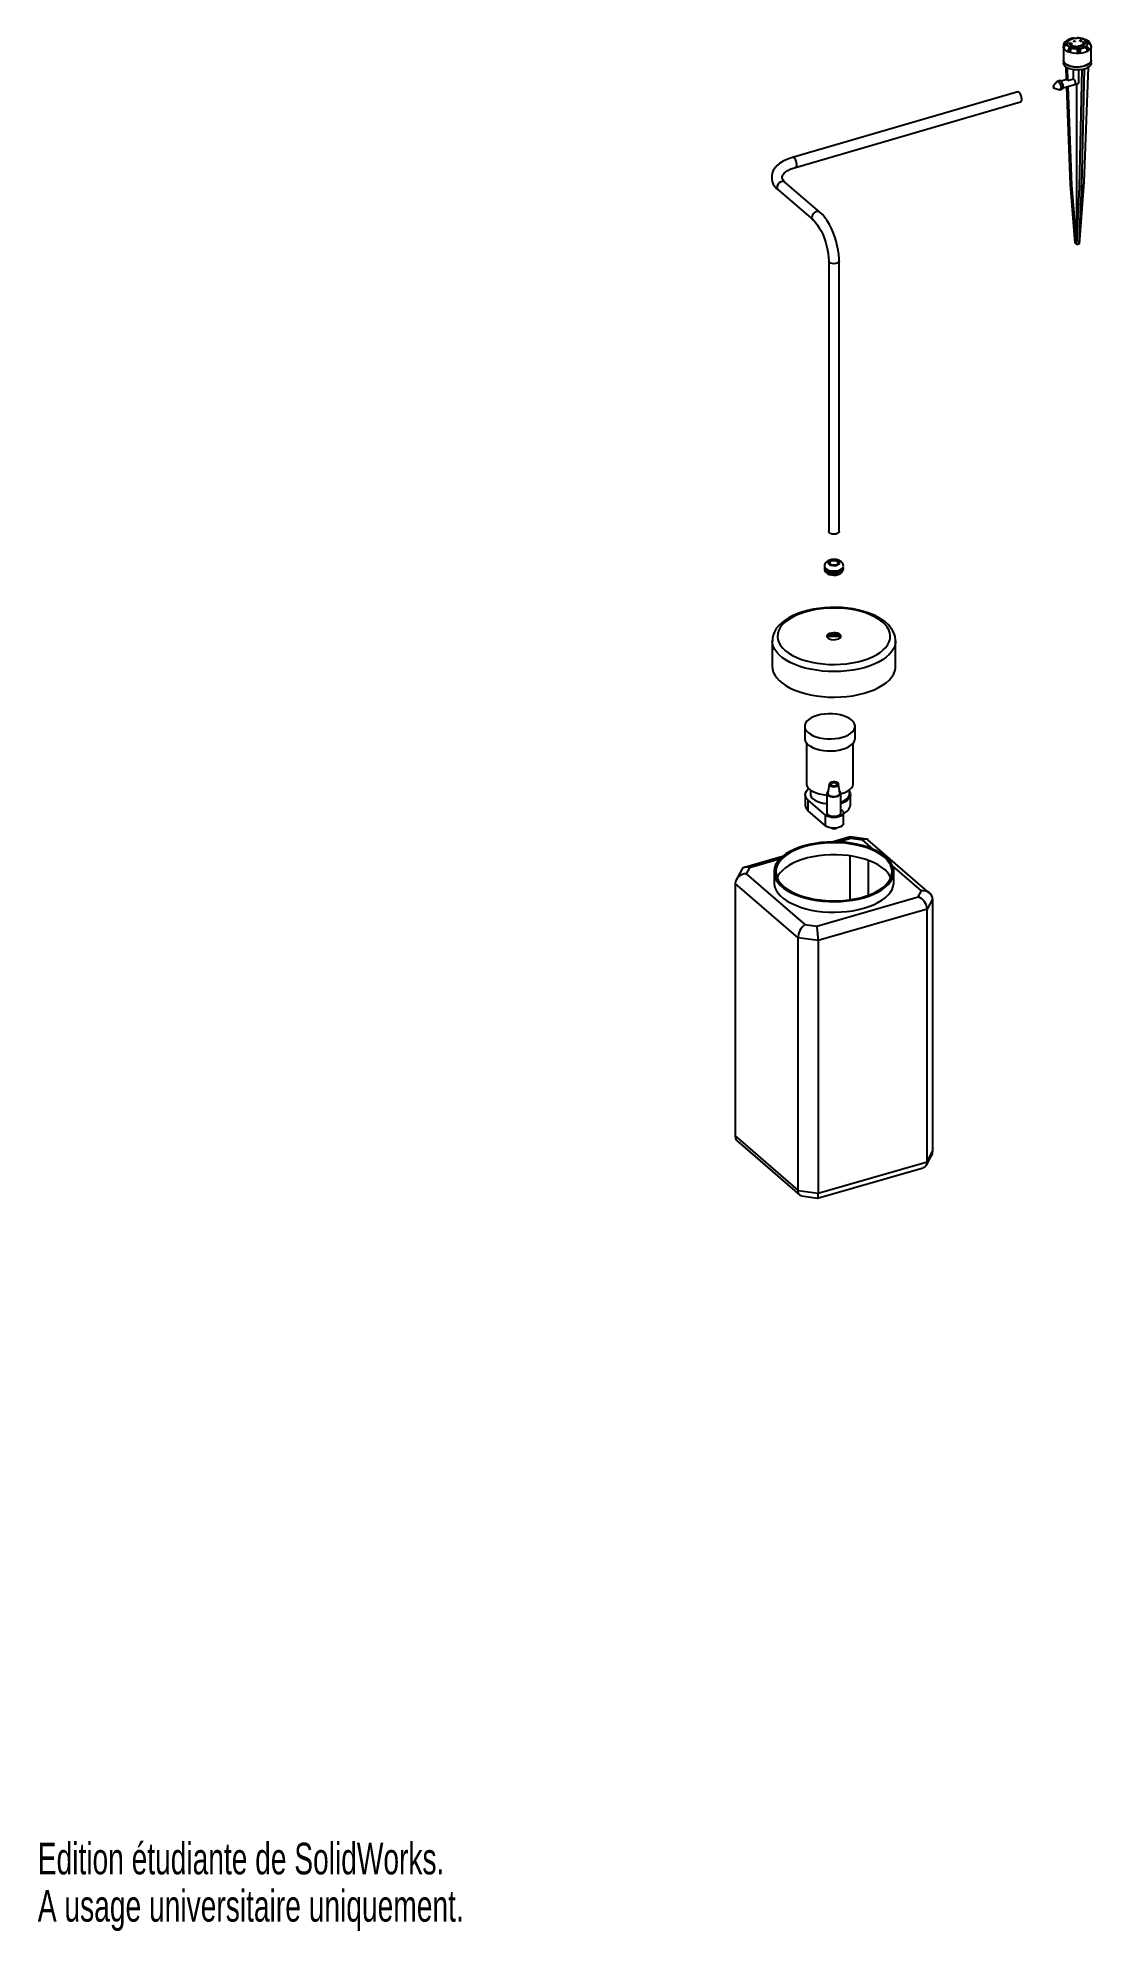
# Model space of a CAD drawing. Extents: x 0 to 121, y 0 to 218.
import ezdxf
from ezdxf.enums import TextEntityAlignment as Align

# ---------------------------------------------------------------- set-up
doc = ezdxf.new("R2010")
doc.units = 0
doc.layers.get('0').update_dxf_attribs({"linetype": 'CONTINUOUS'})

msp = doc.modelspace()

# ---------------------------------------------------------------- linework, layer by layer
at = {"color": 7, "linetype": 'CONTINUOUS'}
for p, q in [((118.17, 217.21), (118.17, 215.65)), ((118.32, 217.26), (118.18, 217.26)), ((118.48, 217.38), (118.37, 217.37)), ((118.37, 217.31), (118.37, 217.37)), ((118.48, 217.38), (118.48, 217.54)), ((118.66, 217.87), (118.85, 218)), ((118.8, 216.78), (118.68, 216.7)), ((118.79, 217.53), (118.95, 217.63)), ((118.9, 217.53), (118.79, 217.53)), ((118.79, 217.53), (118.79, 217.49)), ((118.9, 217.5), (118.79, 217.49)), ((118.87, 216.93), (118.8, 216.88)), ((118.8, 216.78), (118.8, 216.88)), ((119.12, 216.99), (118.87, 217.09)), ((118.87, 216.93), (118.87, 217.09)), ((119.03, 216.86), (118.87, 216.93)), ((118.9, 217.53), (118.9, 217.5)), ((118.95, 217.63), (119.15, 217.55)), ((119.15, 217.55), (119.04, 217.54)), ((119.15, 217.52), (119.05, 217.51)), ((119.15, 217.55), (119.15, 217.52)), ((119.53, 217.85), (119.34, 217.84)), ((119.34, 217.84), (119.35, 217.81)), ((119.34, 217.84), (119.34, 217.8)), ((119.34, 217.8), (119.35, 217.77)), ((119.54, 217.82), (119.35, 217.81)), ((119.35, 217.81), (119.35, 217.77)), ((119.54, 217.78), (119.35, 217.77)), ((119.53, 217.85), (119.54, 217.82)), ((119.54, 217.82), (119.54, 217.78)), ((120.1, 216.76), (119.78, 216.74)), ((119.88, 217.17), (119.88, 217.13)), ((120.06, 217.85), (120.06, 217.89)), ((120.12, 217.89), (120.06, 217.89)), ((120.06, 217.89), (120.06, 217.85)), ((120.13, 217.86), (120.06, 217.85)), ((120.06, 217.82), (120.06, 217.85)), ((120.06, 217.85), (120.06, 217.82)), ((120.13, 217.82), (120.06, 217.82)), ((120.1, 216.76), (120.1, 216.93)), ((120.11, 216.71), (120.1, 216.76)), ((120.18, 217.93), (120.11, 217.92)), ((120.11, 217.92), (120.12, 217.89)), ((120.11, 217.92), (120.11, 217.89)), ((120.11, 216.71), (120.11, 216.6)), ((120.14, 216.51), (120.11, 216.6)), ((120.13, 217.86), (120.14, 217.83)), ((120.13, 217.86), (120.13, 217.82)), ((120.13, 217.82), (120.14, 217.79)), ((120.21, 217.83), (120.14, 217.83)), ((120.14, 217.83), (120.14, 217.79)), ((120.21, 217.8), (120.14, 217.79)), ((120.18, 217.93), (120.19, 217.89)), ((120.26, 217.9), (120.19, 217.89)), ((120.27, 217.87), (120.2, 217.86)), ((120.2, 217.86), (120.21, 217.83)), ((120.27, 217.83), (120.21, 217.83)), ((120.21, 217.83), (120.21, 217.8)), ((120.27, 217.87), (120.26, 217.9)), ((120.27, 217.87), (120.27, 217.83)), ((120.53, 217.73), (120.38, 217.63)), ((120.38, 217.63), (120.48, 217.64)), ((120.38, 217.63), (120.38, 217.6)), ((120.38, 217.6), (120.48, 217.61)), ((120.42, 218.11), (120.67, 218.01)), ((120.48, 217.64), (120.48, 217.61)), ((120.48, 217.61), (120.49, 217.58)), ((120.73, 217.66), (120.53, 217.73)), ((120.62, 217.65), (120.73, 217.66)), ((120.63, 217.62), (120.73, 217.62)), ((120.63, 217.56), (120.63, 217.59)), ((120.88, 217.23), (120.69, 217.1)), ((120.73, 217.66), (120.73, 217.62)), ((120.88, 217.06), (120.8, 217)), ((120.88, 217.06), (120.88, 217.23)), ((120.97, 217.03), (120.88, 217.06)), ((120.97, 217.03), (120.97, 216.92)), ((121.13, 216.86), (120.97, 216.92)), ((121.13, 217.56), (121.07, 217.55)), ((121.32, 217.47), (121.26, 217.46)), ((121.36, 217.28), (121.34, 217.38)), ((121.37, 215.65), (121.37, 217.21)), ((118.17, 215.65), (118.17, 215.31)), ((118.54, 213.39), (118.49, 214.83)), ((118.7, 213.26), (118.65, 214.74)), ((119.35, 213.44), (119.35, 214.53)), ((119.92, 214.51), (119.92, 212.94)), ((120.03, 201.06), (120.33, 214.56)), ((120.31, 201.14), (120.61, 214.63)), ((121.03, 214.82), (120.54, 201.58)), ((121.37, 215.31), (121.37, 215.65)), ((112.91, 211.98), (86.98, 204.44)), ((117.45, 213.17), (117, 212.63)), ((117.05, 212.46), (117.72, 212.24)), ((117.76, 213.28), (117.5, 213.2)), ((117.78, 212.24), (118.04, 212.32)), ((118.54, 213.4), (117.92, 213.22)), ((118.14, 212.45), (119.74, 212.92)), ((119, 201.32), (118.57, 212.58)), ((119.35, 213.44), (118.7, 213.26)), ((119.16, 201.18), (118.73, 212.62)), ((119.71, 194.41), (119.71, 212.91)), ((87.31, 203.29), (113.25, 210.83)), ((90.11, 198.13), (86.09, 201.59)), ((119, 201.32), (119.16, 201.18)), ((119.55, 194.55), (119, 201.32)), ((119.71, 194.41), (119.16, 201.18)), ((119.71, 194.41), (120.03, 201.06)), ((120.54, 201.58), (119.99, 194.49)), ((119.99, 194.49), (120.31, 201.14)), ((120.03, 201.06), (120.31, 201.14)), ((85.31, 200.68), (89.33, 197.22)), ((119.55, 194.55), (119.71, 194.41)), ((119.71, 194.41), (119.99, 194.49)), ((91.13, 192.48), (91.13, 161.3)), ((92.33, 161.3), (92.33, 192.48)), ((84.63, 148.72), (84.63, 145.77)), ((98.83, 145.77), (98.83, 148.72)), ((88.37, 138.86), (88.37, 137.47)), ((94.17, 137.47), (94.17, 138.86)), ((88.57, 136.94), (88.57, 132.27)), ((93.97, 132.27), (93.97, 136.94)), ((88.43, 130.99), (88.43, 129.78)), ((89.02, 131.53), (89.02, 131.06)), ((90.93, 131.14), (90.93, 128.88)), ((91.18, 132.2), (91.03, 131.16)), ((92.43, 131.16), (92.28, 132.2)), ((92.53, 128.88), (92.53, 131.14)), ((93.52, 131.06), (93.52, 131.53)), ((93.63, 129.78), (93.63, 130.99)), ((90.78, 128.61), (88.78, 130.34)), ((88.78, 129.13), (88.78, 130.34)), ((90.78, 127.4), (88.78, 129.13)), ((92.53, 129.29), (92.68, 129.16)), ((92.83, 127.67), (92.83, 128.88)), ((90.78, 127.4), (90.78, 128.61)), ((93.61, 126.11), (91.66, 125.54)), ((95.47, 125.86), (93.62, 126.11)), ((95.07, 125.74), (93.7, 125.93)), ((102.79, 119.6), (95.66, 125.77)), ((81.07, 122.3), (80.47, 121.18)), ((85.79, 123.85), (81.44, 122.59)), ((82.01, 122.55), (81.64, 121.87)), ((93.56, 123.93), (93.56, 118.87)), ((95.73, 119.41), (95.73, 123.4)), ((87.61, 114.47), (80.36, 120.75)), ((80.36, 120.75), (80.36, 91.65)), ((81.64, 121.87), (88.4, 116.02)), ((84.83, 122.09), (84.83, 120.88)), ((98.63, 120.88), (98.63, 122.09)), ((89.76, 115.84), (101.45, 119.21)), ((101.45, 119.21), (101.82, 119.9)), ((103.11, 118.94), (102.49, 117.78)), ((103.11, 118.94), (103.11, 89.84)), ((88.4, 116.02), (89.76, 115.84)), ((102.49, 117.78), (89.93, 114.16)), ((102.49, 88.68), (102.49, 117.78)), ((89.93, 114.16), (87.61, 114.47)), ((87.61, 85.37), (87.61, 114.47)), ((89.93, 114.16), (89.93, 85.06)), ((80.36, 91.65), (87.61, 85.37)), ((80.67, 90.99), (87.8, 84.81)), ((102.49, 88.68), (103.11, 89.84)), ((89.85, 84.48), (102.03, 87.99)), ((89.93, 85.06), (102.49, 88.68)), ((102.4, 88.29), (102.99, 89.41)), ((87.61, 85.37), (89.93, 85.06)), ((87.99, 84.73), (89.85, 84.48))]:
    msp.add_line(p, q, dxfattribs=at)
at = {"color": 8, "linetype": 'CONTINUOUS'}
for p, q in [((93.7, 125.93), (92.34, 125.53)), ((96.29, 124.68), (95.07, 125.74)), ((85.48, 123.55), (82.01, 122.55)), ((101.82, 119.9), (98.5, 122.77))]:
    msp.add_line(p, q, dxfattribs=at)
for points in [[(119.98, 216.42), (119.64, 216.41), (119.3, 216.45), (118.98, 216.52), (118.7, 216.62), (118.47, 216.75), (118.3, 216.9), (118.2, 217.06), (118.17, 217.2)], [(121.37, 217.21), (121.36, 217.1), (121.27, 216.93), (121.12, 216.78), (120.9, 216.65), (120.63, 216.54), (120.32, 216.46), (119.98, 216.42)], [(87.45, 203.61), (87.43, 203.8), (87.38, 204), (87.3, 204.19), (87.2, 204.33), (87.09, 204.42), (87, 204.45), (86.98, 204.44)], [(86.09, 201.59), (85.96, 201.66), (85.79, 201.67), (85.61, 201.62), (85.44, 201.51), (85.3, 201.35), (85.21, 201.17), (85.18, 200.98), (85.21, 200.81), (85.3, 200.68), (85.31, 200.68)], [(90.11, 198.13), (89.98, 198.2), (89.81, 198.21), (89.63, 198.16), (89.46, 198.05), (89.32, 197.89), (89.23, 197.71), (89.2, 197.52), (89.23, 197.35), (89.32, 197.22), (89.33, 197.22)], [(92.33, 192.48), (92.32, 192.43), (92.25, 192.33), (92.12, 192.25), (91.94, 192.2), (91.73, 192.18), (91.53, 192.2), (91.35, 192.25), (91.21, 192.33), (91.14, 192.43), (91.13, 192.48)], [(91.1, 145.18), (90.4, 145.23), (89.71, 145.32), (89.05, 145.43), (88.41, 145.58), (87.8, 145.76), (87.23, 145.97), (86.7, 146.21), (86.23, 146.48), (85.81, 146.76), (85.45, 147.06), (85.15, 147.39), (84.92, 147.72), (84.75, 148.06), (84.66, 148.41), (84.63, 148.73)], [(98.83, 148.73), (98.82, 148.49), (98.74, 148.14), (98.59, 147.8), (98.37, 147.46), (98.09, 147.13), (97.74, 146.83), (97.33, 146.54), (96.87, 146.27), (96.36, 146.03), (95.8, 145.81), (95.2, 145.62), (94.56, 145.46), (93.9, 145.34), (93.22, 145.25), (92.52, 145.19), (91.81, 145.17), (91.1, 145.18)]]:
    msp.add_lwpolyline(points, dxfattribs=at)
at = {"color": 7, "linetype": 'CONTINUOUS'}
for points in [[(118.52, 217.39), (118.5, 217.47), (118.48, 217.54)], [(119.93, 216.96), (120.22, 217), (120.48, 217.08), (120.7, 217.18), (120.86, 217.31), (120.95, 217.45), (120.97, 217.6), (120.91, 217.75), (120.78, 217.88), (120.59, 218), (120.34, 218.09), (120.06, 218.14), (119.76, 218.16), (119.46, 218.14), (119.18, 218.08), (118.94, 217.99), (118.75, 217.88), (118.63, 217.74), (118.57, 217.59), (118.59, 217.44), (118.69, 217.3), (118.85, 217.17), (119.07, 217.07), (119.34, 217), (119.63, 216.96), (119.93, 216.96)], [(118.9, 217.53), (118.94, 217.45), (119.01, 217.37), (119.11, 217.31), (119.23, 217.25), (119.38, 217.2), (119.54, 217.18), (119.71, 217.16), (119.88, 217.17)], [(118.9, 217.5), (118.94, 217.42), (119.01, 217.34), (119.11, 217.27), (119.23, 217.21), (119.38, 217.17), (119.54, 217.14), (119.71, 217.13), (119.88, 217.13)], [(119.04, 217.54), (119.07, 217.47), (119.13, 217.41), (119.22, 217.35), (119.32, 217.3), (119.44, 217.27), (119.58, 217.24), (119.72, 217.23), (119.86, 217.24)], [(119.43, 218.19), (119.44, 218.18), (119.44, 218.17)], [(119.44, 218.17), (119.6, 218.19), (119.76, 218.19)], [(119.76, 218.19), (119.75, 218.21), (119.75, 218.21)], [(120.1, 216.93), (119.94, 216.92), (119.78, 216.91)], [(120.48, 217.64), (120.49, 217.57), (120.47, 217.5), (120.42, 217.43), (120.34, 217.37), (120.24, 217.32), (120.13, 217.28), (120, 217.25), (119.86, 217.24)], [(120.62, 217.65), (120.63, 217.57), (120.6, 217.48), (120.54, 217.4), (120.45, 217.33), (120.34, 217.27), (120.2, 217.22), (120.04, 217.18), (119.88, 217.17)], [(120.63, 217.56), (120.63, 217.53), (120.6, 217.45), (120.54, 217.37), (120.45, 217.3), (120.34, 217.23), (120.2, 217.18), (120.04, 217.15), (119.88, 217.13)], [(120.58, 218.05), (120.58, 218.05), (120.52, 218.1), (120.45, 218.11), (120.42, 218.11)], [(120.67, 218.01), (120.75, 218.01), (120.77, 218)], [(120.97, 217.04), (120.95, 216.94), (120.93, 216.89)], [(121.02, 217.71), (121.04, 217.64), (121.06, 217.56)], [(121.37, 217.21), (121.37, 217.23), (121.36, 217.28)], [(118.17, 215.65), (118.2, 215.5), (118.3, 215.34), (118.47, 215.19), (118.7, 215.06), (118.98, 214.96), (119.3, 214.89), (119.64, 214.86), (119.98, 214.86)], [(121.37, 215.65), (121.37, 215.6), (121.31, 215.43), (121.17, 215.27), (120.97, 215.13), (120.72, 215.01), (120.42, 214.92), (120.09, 214.87), (119.75, 214.85), (119.4, 214.87), (119.08, 214.93), (118.78, 215.02), (118.54, 215.14), (118.35, 215.29), (118.22, 215.45), (118.17, 215.62), (118.17, 215.65)], [(121.37, 215.31), (121.37, 215.25), (121.31, 215.08), (121.17, 214.92), (120.97, 214.78), (120.72, 214.66), (120.42, 214.58), (120.09, 214.52), (119.75, 214.51), (119.4, 214.53), (119.08, 214.59), (118.78, 214.68), (118.54, 214.8), (118.35, 214.94), (118.22, 215.1), (118.17, 215.28), (118.17, 215.31)], [(119.98, 214.86), (120.32, 214.9), (120.63, 214.98), (120.9, 215.09), (121.12, 215.22), (121.27, 215.38), (121.36, 215.54), (121.37, 215.65)], [(113.38, 211.15), (113.36, 211.34), (113.31, 211.54), (113.23, 211.73), (113.13, 211.87), (113.03, 211.96), (112.93, 211.99), (112.91, 211.98)], [(116.99, 212.59), (116.99, 212.55), (117.01, 212.52), (117.02, 212.49), (117.04, 212.46), (117.06, 212.45), (117.07, 212.46), (117.08, 212.48), (117.09, 212.51), (117.08, 212.54), (117.07, 212.58), (117.06, 212.61), (117.04, 212.63), (117.02, 212.64), (117.01, 212.63), (116.99, 212.62), (116.99, 212.59)], [(117.45, 213.17), (117.47, 213.18), (117.55, 213.21), (117.64, 213.16), (117.74, 213.04), (117.82, 212.88), (117.88, 212.69), (117.9, 212.51), (117.88, 212.36), (117.82, 212.26), (117.74, 212.24), (117.72, 212.24)], [(118.04, 212.32), (118.08, 212.34), (118.14, 212.43), (118.16, 212.58), (118.14, 212.76), (118.08, 212.95), (118, 213.12), (117.9, 213.23), (117.81, 213.28), (117.76, 213.28)], [(119.56, 212.95), (119.58, 213.03), (119.58, 213.13), (119.54, 213.21), (119.45, 213.33), (119.35, 213.44)], [(86.98, 204.44), (86.73, 204.36), (86.29, 204.19), (85.88, 203.99), (85.51, 203.76), (85.19, 203.49), (84.93, 203.19), (84.75, 202.91), (84.63, 202.62), (84.57, 202.29), (84.57, 201.97), (84.63, 201.66), (84.75, 201.36), (84.93, 201.08), (85.17, 200.81), (85.31, 200.68)], [(86.09, 201.59), (86, 201.67), (85.87, 201.82), (85.8, 201.96), (85.76, 202.07), (85.76, 202.2), (85.8, 202.32), (85.88, 202.46), (86, 202.6), (86.18, 202.76), (86.42, 202.92), (86.71, 203.07), (87.05, 203.21), (87.31, 203.29)], [(89.33, 197.22), (89.44, 197.12), (89.64, 196.91), (89.84, 196.64), (90.05, 196.32), (90.25, 195.96), (90.44, 195.57), (90.61, 195.15), (90.76, 194.7), (90.89, 194.25), (91, 193.79), (91.07, 193.34), (91.12, 192.91), (91.13, 192.52), (91.13, 192.48)], [(92.33, 192.48), (92.33, 192.74), (92.29, 193.23), (92.22, 193.75), (92.12, 194.26), (91.99, 194.78), (91.84, 195.29), (91.65, 195.78), (91.44, 196.25), (91.21, 196.7), (90.97, 197.12), (90.7, 197.5), (90.41, 197.84), (90.11, 198.13)], [(92.33, 161.3), (92.32, 161.25), (92.25, 161.15), (92.12, 161.07), (91.94, 161.02), (91.73, 161), (91.53, 161.02), (91.35, 161.07), (91.21, 161.15), (91.14, 161.25), (91.13, 161.3)], [(90.63, 157.32), (90.63, 157.32), (90.67, 157.17), (90.78, 157.04), (90.95, 156.93), (91.18, 156.84), (91.45, 156.79), (91.73, 156.77), (92.02, 156.79), (92.28, 156.84), (92.51, 156.93), (92.68, 157.04), (92.79, 157.17), (92.83, 157.32)], [(90.66, 157.19), (90.63, 157.06), (90.67, 156.91), (90.78, 156.78), (90.95, 156.67), (91.18, 156.58), (91.45, 156.53), (91.73, 156.51), (92.02, 156.53), (92.28, 156.58), (92.51, 156.67), (92.68, 156.78), (92.79, 156.91), (92.83, 157.06), (92.8, 157.19)], [(92.59, 157.82), (92.47, 157.91), (92.27, 158), (92.03, 158.07), (91.77, 158.09), (91.51, 158.08), (91.26, 158.02), (91.02, 157.92), (90.85, 157.79), (90.73, 157.65), (90.65, 157.47), (90.64, 157.32)], [(92.29, 157.87), (92.16, 157.95), (91.98, 158.01), (91.77, 158.03), (91.55, 158.02), (91.36, 157.97), (91.21, 157.9), (91.11, 157.8), (91.08, 157.7), (91.12, 157.59), (91.23, 157.5), (91.39, 157.43), (91.59, 157.39), (91.8, 157.38), (92.01, 157.41), (92.18, 157.47), (92.31, 157.56), (92.38, 157.66), (92.37, 157.77), (92.29, 157.87)], [(92.16, 157.83), (92.04, 157.9), (91.86, 157.95), (91.67, 157.95), (91.48, 157.92), (91.33, 157.86), (91.25, 157.77), (91.24, 157.67), (91.3, 157.58), (91.43, 157.51), (91.6, 157.46), (91.8, 157.46), (91.98, 157.49), (92.13, 157.55), (92.21, 157.64), (92.23, 157.74), (92.16, 157.83)], [(90.87, 156.55), (90.99, 156.47), (91.2, 156.37), (91.44, 156.31), (91.69, 156.28), (91.95, 156.3), (92.21, 156.35), (92.44, 156.45), (92.62, 156.58), (92.74, 156.73), (92.81, 156.9), (92.83, 157.05)], [(90.99, 156.91), (90.99, 156.91), (91.11, 156.81), (91.28, 156.73), (91.5, 156.67), (91.73, 156.66), (91.97, 156.67), (92.18, 156.73), (92.36, 156.81), (92.48, 156.91), (92.48, 156.91)], [(98.83, 148.73), (98.83, 148.83), (98.78, 149.2), (98.67, 149.56), (98.5, 149.91), (98.27, 150.25), (97.98, 150.58), (97.64, 150.9), (97.23, 151.19), (96.78, 151.46), (96.28, 151.7), (95.74, 151.92), (95.16, 152.11), (94.56, 152.26), (93.94, 152.39), (93.29, 152.48), (92.64, 152.54), (91.97, 152.57), (91.3, 152.56), (90.64, 152.53), (89.99, 152.46), (89.35, 152.35), (88.73, 152.22), (88.14, 152.06), (87.57, 151.86), (87.05, 151.64), (86.56, 151.39), (86.11, 151.11), (85.72, 150.8), (85.37, 150.47), (85.09, 150.12), (84.87, 149.75), (84.73, 149.37), (84.65, 148.99), (84.64, 148.73)], [(91.16, 146), (91.84, 145.99), (92.51, 146.01), (93.19, 146.07), (93.84, 146.16), (94.47, 146.29), (95.07, 146.45), (95.64, 146.64), (96.16, 146.86), (96.63, 147.1), (97.05, 147.37), (97.41, 147.66), (97.71, 147.96), (97.95, 148.28), (98.11, 148.61), (98.21, 148.95), (98.23, 149.29), (98.18, 149.63), (98.07, 149.97), (97.88, 150.29), (97.63, 150.61), (97.31, 150.91), (96.93, 151.19), (96.49, 151.45), (96, 151.69), (95.47, 151.9), (94.89, 152.08), (94.28, 152.23), (93.64, 152.35), (92.98, 152.43), (92.31, 152.48), (91.63, 152.49), (90.95, 152.47), (90.28, 152.41), (89.62, 152.31), (88.99, 152.19), (88.39, 152.03), (87.83, 151.84), (87.31, 151.62), (86.83, 151.37), (86.41, 151.11), (86.05, 150.82), (85.75, 150.51), (85.52, 150.19), (85.35, 149.86), (85.26, 149.53), (85.23, 149.19), (85.28, 148.85), (85.4, 148.51), (85.58, 148.18), (85.84, 147.87), (86.16, 147.57), (86.54, 147.29), (86.97, 147.03), (87.46, 146.79), (88, 146.58), (88.57, 146.4), (89.18, 146.25), (89.82, 146.13), (90.48, 146.05), (91.16, 146)], [(91.66, 148.84), (91.9, 148.85), (92.12, 148.89), (92.31, 148.96), (92.45, 149.06), (92.52, 149.17), (92.52, 149.29), (92.46, 149.41), (92.33, 149.51), (92.14, 149.58), (91.92, 149.63), (91.68, 149.64), (91.45, 149.61), (91.24, 149.56), (91.08, 149.47), (90.97, 149.36), (90.93, 149.24), (90.96, 149.13), (91.06, 149.02), (91.22, 148.93), (91.43, 148.87), (91.66, 148.84)], [(92.51, 149.15), (92.46, 149.23), (92.33, 149.33), (92.14, 149.41), (91.92, 149.45), (91.68, 149.46), (91.45, 149.44), (91.24, 149.38), (91.08, 149.3), (90.97, 149.19), (90.95, 149.15)], [(84.63, 145.77), (84.66, 145.47), (84.75, 145.12), (84.92, 144.78), (85.15, 144.44), (85.45, 144.12), (85.81, 143.82), (86.23, 143.53), (86.7, 143.27), (87.23, 143.03), (87.8, 142.82), (88.41, 142.64), (89.05, 142.49), (89.71, 142.37), (90.4, 142.29), (91.1, 142.24)], [(91.1, 142.24), (91.81, 142.22), (92.52, 142.25), (93.22, 142.3), (93.9, 142.39), (94.56, 142.52), (95.2, 142.68), (95.8, 142.86), (96.36, 143.08), (96.87, 143.32), (97.33, 143.59), (97.74, 143.88), (98.09, 144.19), (98.37, 144.51), (98.59, 144.85), (98.74, 145.2), (98.82, 145.55), (98.83, 145.77)], [(89.82, 140.11), (89.45, 139.98), (89.12, 139.83), (88.84, 139.65), (88.62, 139.45), (88.47, 139.23), (88.39, 139.01), (88.38, 138.78), (88.43, 138.55), (88.56, 138.34), (88.76, 138.13), (89.02, 137.94), (89.33, 137.78), (89.69, 137.64), (90.09, 137.53), (90.52, 137.45), (90.97, 137.41), (91.42, 137.41), (91.87, 137.44), (92.31, 137.5), (92.72, 137.6), (93.1, 137.73), (93.43, 137.89), (93.7, 138.07), (93.92, 138.27), (94.07, 138.48), (94.16, 138.7), (94.17, 138.93), (94.11, 139.16), (93.98, 139.38), (93.78, 139.58), (93.53, 139.77), (93.21, 139.93), (92.85, 140.07), (92.45, 140.18), (92.02, 140.26), (91.57, 140.3), (91.12, 140.3), (90.67, 140.27), (90.23, 140.21), (89.82, 140.11)], [(88.37, 137.47), (88.38, 137.39), (88.43, 137.17), (88.56, 136.95), (88.76, 136.74), (89.02, 136.56), (89.33, 136.39), (89.69, 136.25), (90.09, 136.15), (90.52, 136.07), (90.97, 136.03), (91.42, 136.02), (91.87, 136.05), (92.31, 136.12), (92.72, 136.21), (93.1, 136.34), (93.43, 136.5), (93.7, 136.68), (93.92, 136.88), (94.07, 137.09), (94.16, 137.32), (94.17, 137.47)], [(88.78, 130.34), (88.59, 130.54), (88.48, 130.75), (88.43, 130.97), (88.46, 131.18), (88.56, 131.4), (88.73, 131.6), (88.84, 131.69)], [(88.57, 132.27), (88.59, 132.13), (88.67, 131.91), (88.83, 131.7), (89.05, 131.5), (89.34, 131.33), (89.67, 131.19), (90.05, 131.07), (90.47, 130.99), (90.9, 130.94), (90.95, 130.93)], [(89.02, 131.06), (89.04, 130.93), (89.12, 130.73), (89.27, 130.54), (89.49, 130.37), (89.77, 130.23), (90.09, 130.1), (90.45, 130.01), (90.84, 129.96), (90.93, 129.95)], [(91.06, 131.35), (91.01, 131.31), (90.94, 131.2), (90.94, 131.08), (91.01, 130.96), (91.15, 130.86), (91.33, 130.79), (91.55, 130.75), (91.79, 130.74), (92.02, 130.76), (92.23, 130.82), (92.39, 130.91), (92.5, 131.02), (92.53, 131.14), (92.5, 131.25), (92.4, 131.35)], [(91.03, 131.16), (91.03, 131.16), (91.06, 131.04), (91.16, 130.94), (91.32, 130.85), (91.52, 130.8), (91.75, 130.79), (91.98, 130.81), (92.18, 130.87), (92.33, 130.95), (92.41, 131.06), (92.43, 131.16)], [(91.46, 132.41), (91.3, 132.35), (91.21, 132.26), (91.18, 132.16), (91.23, 132.06), (91.35, 131.98), (91.52, 131.92), (91.71, 131.9), (91.92, 131.91), (92.09, 131.97), (92.22, 132.04), (92.28, 132.14), (92.27, 132.24), (92.18, 132.34), (92.04, 132.41), (91.85, 132.45), (91.65, 132.45), (91.46, 132.41)], [(91.56, 132.33), (91.45, 132.28), (91.39, 132.22), (91.38, 132.15), (91.43, 132.09), (91.52, 132.04), (91.64, 132.01), (91.78, 132), (91.91, 132.02), (92.01, 132.07), (92.07, 132.13), (92.08, 132.2), (92.04, 132.26), (91.95, 132.31), (91.82, 132.35), (91.69, 132.35), (91.56, 132.33)], [(92.53, 131.08), (92.62, 131.1), (92.99, 131.23), (93.31, 131.39), (93.57, 131.57), (93.77, 131.77), (93.91, 131.98), (93.97, 132.2), (93.97, 132.27)], [(93.52, 131.36), (93.6, 131.17), (93.63, 130.96), (93.58, 130.74), (93.46, 130.53), (93.27, 130.33), (93.02, 130.16), (92.72, 130), (92.53, 129.93)], [(92.53, 130.13), (92.73, 130.2), (93.01, 130.35), (93.24, 130.51), (93.4, 130.7), (93.5, 130.89), (93.52, 131.06)], [(92.68, 129.16), (92.79, 129.03), (92.83, 128.88), (92.79, 128.74), (92.68, 128.61), (92.51, 128.5), (92.28, 128.41), (92.02, 128.35), (91.73, 128.33), (91.45, 128.35), (91.18, 128.41), (90.95, 128.5), (90.78, 128.61)], [(90.93, 128.88), (90.97, 128.77), (91.07, 128.66), (91.23, 128.57), (91.44, 128.51), (91.67, 128.49), (91.91, 128.49), (92.13, 128.54)], [(92.13, 128.54), (92.32, 128.61), (92.45, 128.71), (92.52, 128.82), (92.53, 128.88)], [(92.83, 127.67), (92.79, 127.53), (92.68, 127.4), (92.51, 127.28), (92.28, 127.2), (92.02, 127.14), (91.73, 127.12), (91.45, 127.14), (91.18, 127.2), (90.95, 127.28), (90.78, 127.4)], [(91.86, 127.04), (91.76, 127.03), (91.67, 127.03), (91.58, 127.05), (91.52, 127.09), (91.48, 127.14), (91.48, 127.14)], [(88.28, 125.08), (87.69, 124.89), (87.15, 124.67), (86.65, 124.43), (86.2, 124.16), (85.82, 123.87), (85.49, 123.56), (85.22, 123.24), (85.02, 122.9), (84.89, 122.56), (84.84, 122.21), (84.85, 121.86), (84.93, 121.51), (85.08, 121.17), (85.3, 120.84), (85.59, 120.52), (85.94, 120.22), (86.35, 119.94), (86.81, 119.68), (87.33, 119.44), (87.89, 119.23), (88.49, 119.05), (89.12, 118.9), (89.78, 118.79), (90.46, 118.7), (91.15, 118.66), (91.85, 118.65), (92.55, 118.67), (93.23, 118.73), (93.91, 118.82), (94.56, 118.95), (95.18, 119.11), (95.77, 119.3), (96.31, 119.52), (96.81, 119.76), (97.26, 120.03), (97.65, 120.32), (97.98, 120.63), (98.24, 120.95), (98.44, 121.29), (98.57, 121.63), (98.63, 121.98), (98.62, 122.33), (98.53, 122.67), (98.38, 123.02), (98.16, 123.35), (97.87, 123.67), (97.52, 123.97), (97.12, 124.25), (96.65, 124.51), (96.14, 124.75), (95.58, 124.96), (94.98, 125.14), (94.35, 125.29), (93.69, 125.4), (93.01, 125.49), (92.31, 125.53), (91.62, 125.54), (90.92, 125.52), (90.23, 125.46), (89.56, 125.37), (88.9, 125.24), (88.28, 125.08)], [(88.38, 125), (87.8, 124.81), (87.27, 124.59), (86.78, 124.35), (86.34, 124.08), (85.96, 123.79), (85.64, 123.49), (85.38, 123.17), (85.2, 122.84), (85.08, 122.5), (85.03, 122.15), (85.06, 121.81), (85.15, 121.47), (85.31, 121.13), (85.55, 120.81), (85.84, 120.5), (86.21, 120.2), (86.62, 119.93), (87.1, 119.68), (87.62, 119.45), (88.18, 119.25), (88.79, 119.09), (89.42, 118.95), (90.08, 118.85), (90.76, 118.78), (91.44, 118.75), (92.13, 118.75), (92.82, 118.79), (93.49, 118.86), (94.15, 118.97), (94.78, 119.11), (95.38, 119.28), (95.93, 119.49), (96.45, 119.72), (96.91, 119.97), (97.32, 120.25), (97.67, 120.55), (97.96, 120.86), (98.18, 121.19), (98.33, 121.52), (98.42, 121.86), (98.43, 122.21), (98.37, 122.55), (98.24, 122.89), (98.04, 123.22), (97.78, 123.54), (97.45, 123.84), (97.06, 124.13), (96.61, 124.39), (96.11, 124.63), (95.57, 124.84), (94.98, 125.02), (94.36, 125.18), (93.71, 125.29), (93.05, 125.38), (92.36, 125.43), (91.67, 125.44), (90.99, 125.42), (90.3, 125.37), (89.64, 125.28), (89, 125.15), (88.38, 125)], [(93.7, 125.93), (93.67, 126.03), (93.64, 126.09), (93.61, 126.11)], [(98.29, 121.4), (98.15, 121.67), (97.92, 122), (97.62, 122.31), (97.26, 122.6), (96.84, 122.88), (96.37, 123.13), (95.84, 123.35), (95.28, 123.55), (94.68, 123.72), (94.04, 123.85), (93.38, 123.96), (92.71, 124.02), (92.02, 124.06), (91.33, 124.05), (90.64, 124.01), (89.97, 123.94), (89.31, 123.83), (88.68, 123.69), (88.09, 123.52), (87.53, 123.32), (87.01, 123.09), (86.55, 122.83), (86.14, 122.56), (85.79, 122.26), (85.5, 121.94), (85.28, 121.62), (85.18, 121.4)], [(84.83, 120.88), (84.85, 120.65), (84.93, 120.3), (85.08, 119.96), (85.3, 119.63), (85.59, 119.31), (85.94, 119.01), (86.35, 118.72), (86.81, 118.46), (87.33, 118.23), (87.89, 118.02), (88.49, 117.84), (89.12, 117.69), (89.78, 117.57), (90.46, 117.49), (91.15, 117.44), (91.85, 117.43), (92.55, 117.46), (93.23, 117.52), (93.91, 117.61), (94.56, 117.74), (95.18, 117.89)], [(95.18, 117.89), (95.77, 118.08), (96.31, 118.3), (96.81, 118.55), (97.26, 118.82), (97.65, 119.11), (97.98, 119.42), (98.24, 119.74), (98.44, 120.07), (98.57, 120.42), (98.63, 120.77), (98.63, 120.88)], [(103.11, 118.94), (103.08, 119.14), (103.01, 119.33), (102.89, 119.5), (102.73, 119.65), (102.54, 119.77), (102.31, 119.85), (102.07, 119.89), (101.82, 119.9)], [(87.99, 84.73), (87.96, 84.73), (87.84, 84.78), (87.74, 84.88), (87.67, 85.01), (87.62, 85.18), (87.61, 85.37)], [(89.85, 84.48), (89.85, 84.48), (89.88, 84.51), (89.9, 84.59), (89.92, 84.71), (89.92, 84.87), (89.93, 85.06)]]:
    msp.add_lwpolyline(points, dxfattribs=at)
for centre, radius, start, end in [((118.86, 217.24), 0.691, 122.4106, 184.1574), ((118.57, 217.15), 0.404, 102.5695, 164.8558), ((118.61, 217.29), 0.433, 184.122, 205.9656), ((118.62, 216.98), 0.413, 103.294, 164.1313), ((118.62, 217.7), 0.177, 77.4029, 134.3338), ((118.81, 217.81), 0.193, 78.0688, 157.96), ((119.38, 216.61), 0.698, 136.6339, 172.5963), ((119.51, 218.48), 1.96, 245.128, 253.1043), ((119.58, 216.39), 1.81, 94.9695, 118.4747), ((119.5, 218.25), 1.63, 244.4424, 250.4688), ((119.62, 216.52), 0.684, 136.2561, 172.974), ((119.85, 216.17), 2.04, 71.4707, 92.8848), ((116.98, 216.42), 2.85, 1.2847, 9.7686), ((119.77, 219.32), 2.74, 270.5144, 277.1737), ((119.77, 219.6), 3.11, 270.918, 276.7701), ((117.42, 216.46), 2.73, 1.0934, 9.9606), ((120.39, 216.64), 0.552, 10.681, 57.0658), ((120.44, 217.12), 0.943, 25.3525, 69.6217), ((120.59, 216.76), 0.552, 10.6766, 57.0696), ((120.37, 217.64), 0.938, 303.8481, 309.8787), ((120.37, 217.81), 1.21, 297.7446, 308.7252), ((120.99, 217.37), 0.348, 16.4237, 84.759), ((121.03, 217.22), 0.34, 15.5165, 85.6662), ((120.93, 217.28), 0.433, 4.1218, 25.9654), ((118.46, 213.14), 0.271, 26.3081, 72.3079), ((119.77, 214.1), 1.17, 259.5303, 277.4536), ((119.72, 212.99), 0.0793, 286.4214, 305.766), ((113.09, 211.08), 0.299, 301.9664, 12.1496), ((92.21, 157.34), 0.611, 357.8905, 51.907), ((91.25, 157.03), 0.611, 178.0189, 231.9293), ((91.73, 135.47), 13.76, 86.8735, 93.1264), ((89.28, 129.82), 0.851, 182.5088, 233.8647), ((92.48, 129.95), 1.16, 287.6401, 351.4848), ((91.84, 127.19), 0.151, 276.3793, 337.2733), ((95.39, 125.37), 0.493, 55.528, 130.3303), ((81.67, 121.93), 0.703, 61.2789, 148.8807), ((81.63, 120.59), 1.28, 89.2055, 173.0256), ((100.83, 117.68), 1.65, 3.4196, 67.96), ((89.61, 114.42), 2.01, 127.2961, 178.7821), ((81.91, 114.2), 8.01, 359.6932, 11.8106), ((81.23, 91.66), 0.874, 180.7558, 230.1975), ((102.18, 89.85), 0.929, 331.4866, 359.3119), ((101.82, 88.63), 0.667, 287.9543, 4.692)]:
    msp.add_arc(centre, radius, start, end, dxfattribs=at)
at = {"color": 8, "linetype": 'CONTINUOUS'}
msp.add_arc((87.16, 203.54), 0.3, 302.1995, 12.0969, dxfattribs=at)

# ---------------------------------------------------------------- texts
at = {"color": 7, "linetype": 'CONTINUOUS'}
for s, width, p in [('Edition étudiante de SolidWorks.', 0.667188, (0, 5.45)), ('A usage universitaire uniquement.', 0.668182, (0, 0))]:
    msp.add_text(s, height=3.633, dxfattribs=dict(at, width=width)).set_placement(p, align=Align.BOTTOM_LEFT)

doc.saveas('drawing.dxf')
